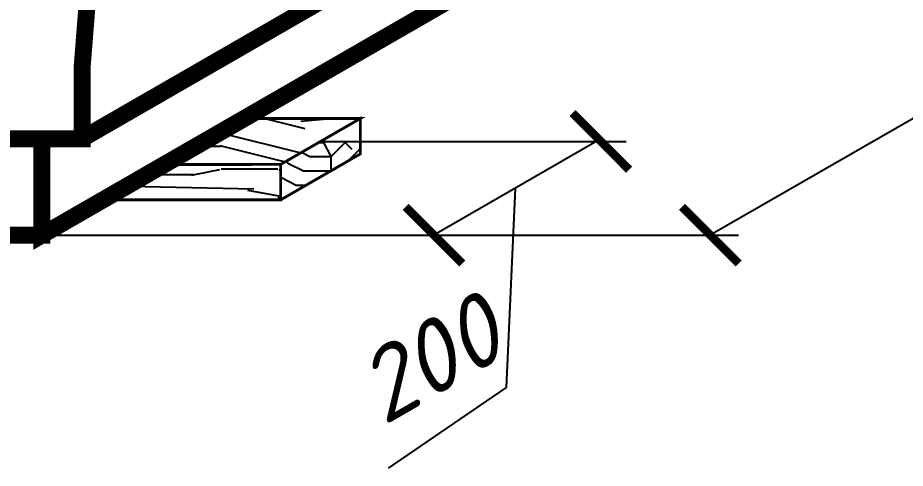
# Model space of a CAD drawing. Header units: millimetres. Extents: x -300689 to 10556, y -104928 to 107291.
# Drawn here: x -20355.06 to -20323.71, y 27680.26 to 27696.15 of the extents above; entities that cross this region are included whole.
import ezdxf

# ---------------------------------------------------------------- set-up
doc = ezdxf.new("R2010")
doc.units = ezdxf.units.MM
doc.layers.add('линии', color=7, linetype='Continuous')
doc.styles.add('стиль2', font='isocpeur.ttf', dxfattribs={"oblique": 15, "height": 2.5})

# ---------------------------------------------------------------- blocks, each defined once
blk = doc.blocks.new('_ARCHTICK')
at = {"color": 0, "linetype": 'ByBlock', "ltscale": 10, "const_width": 0.15}
blk.add_lwpolyline([(-0.5, -0.5), (0.5, 0.5)], dxfattribs=at)

msp = doc.modelspace()

# ---------------------------------------------------------------- hatches: boundary and pattern name
at = {"layer": 'линии', "linetype": 'ByBlock', "ltscale": 0.25}
h = msp.add_hatch(dxfattribs=at)
h.set_pattern_fill('WOOD_01', color=256, scale=10, style=0, pattern_type=2)
h.set_pattern_definition([(0, (7.1, 7.8), (0, 10), [2, -8]), (8.9726, (7.2, 2.4), (60.000000294, 9.999976256), [1.92354, -190.43029]), (5.7105, (7.1, 3), (90.000001738, 9.999855072), [2.00998, -98.48876]), (344.5779, (7.1, 6), (109.9999951945, -29.9998733882), [3.00832, -297.82377]), (353.6599, (7.3, 9.3), (10.00000316, 2.043e-05), [1.81108, -88.74276]), (345.0686, (7.6, 3.6), (39.999999916, -9.999983694), [1.55242, -153.68932]), (348.6901, (4.1, 9.4), (10.00000292, 3.71e-06), [4.07922, -46.91097]), (5.7105, (7.2, 1.5), (90.000001738, 9.999855072), [1.00499, -99.49375]), (0, (7.1, 5.7), (0, 10), [1, -9]), (0, (5.1, 6.9), (0, 10), [3, -7]), (11.3099, (7.1, 8.4), (39.99999772, 9.99997436), [1.0198, -49.97039]), (2.7263, (6.1, 4.7), (200.00000295, 9.999960177), [2.10238, -208.13558]), (352.4054, (6.6, 4.4), (79.99999858, -9.999936836), [1.51327, -149.81417]), (0, (6.1, 0.6), (0, 10), [2, -8]), (358.8309, (5.1, 0.1), (10.0000018324, 7.6802e-06), [4.90102, -485.201]), (0, (5.1, 7.6), (0, 10), [1, -9]), (0, (6.1, 8.4), (0, 10), [1, -9]), (0, (1.6, 9.3), (0, 10), [1.5, -8.5]), (350.5377, (4.3, 9.8), (10.00000077, 3.876e-06), [3.04138, -57.78624]), (0, (1.1, 9.8), (0, 10), [2, -8]), (0, (0, 0.8), (0, 10), [1.1, -8.9]), (0, (5.1, 1.3), (0, 10), [1, -9]), (0, (0, 1.6), (0, 10), [2.1, -7.9]), (5.4403, (5.1, 2.2), (99.9999970115, 9.999947836), [2.1095, -208.84072]), (0, (5.2, 3), (0, 10), [1.9, -8.1]), (0, (0, 3.2), (0, 10), [1.1, -8.9]), (358.8309, (1.2, 4.8), (10.0000018324, 7.6802e-06), [4.90102, -485.201]), (0, (2.1, 5.7), (0, 10), [1, -9]), (0, (1.1, 6), (0, 10), [1, -9]), (0, (5.1, 6), (0, 10), [2, -8]), (0, (3.1, 6.2), (0, 10), [1, -9]), (0, (1.1, 7.4), (0, 10), [2, -8]), (19.6538, (3.8, 3.2), (110.000002521, 39.999945747), [1.48661, -147.17406]), (11.3099, (2.1, 6), (39.99999772, 9.99997436), [1.0198, -49.97039]), (11.3099, (6.1, 5.5), (39.99999772, 9.99997436), [1.0198, -49.97039]), (5.7105, (3.1, 9.3), (90.000001738, 9.999855072), [1.00499, -99.49375]), (349.6952, (0, 10), (59.99999977, -9.999946967), [1.11803, -110.68535]), (348.6901, (1.1, 0.8), (10.00000292, 3.71e-06), [1.0198, -49.97039]), (90, (2.1, 0.6), (-10, 6e-16), [0, -10]), (346.6076, (0, 6.2), (170.00000225, -39.99969533), [2.1587, -213.71154]), (11.3099, (6.1, 7.6), (39.99999772, 9.99997436), [1.0198, -49.97039]), (10.3048, (6.1, 1.3), (49.99999788, 9.999960443), [1.11803, -110.68535]), (348.6901, (3.1, 5.7), (10.00000292, 3.71e-06), [1.0198, -49.97039]), (348.6901, (4.1, 6.2), (10.00000292, 3.71e-06), [1.0198, -49.97039]), (341.5651, (0, 5.2), (9.9999979, 1.168e-05), [1.26491, -30.35786]), (345.9638, (1.1, 8.6), (9.99999606, 1.244e-05), [4.12311, -37.10794]), (343.3008, (3.1, 9.3), (69.999999577, -19.99993732), [3.13209, -101.27095]), (0, (3.1, 9.8), (0, 10), [1.2, -8.8]), (345.9638, (2.1, 1.6), (9.99999606, 1.244e-05), [4.12311, -37.10794]), (345.9638, (1.1, 2.3), (9.99999606, 1.244e-05), [4.12311, -37.10794]), (345.9638, (1.1, 3.2), (9.99999606, 1.244e-05), [4.12311, -37.10794]), (349.6952, (0, 7.6), (59.99999977, -9.999946967), [1.11803, -110.68535]), (345.9638, (3.1, 7.4), (9.99999606, 1.244e-05), [2.06155, -39.1695]), (349.6952, (0, 4.4), (59.99999977, -9.999946967), [1.11803, -110.68535]), (357.6141, (5.2, 3.7), (9.999999459, 1.2264e-05), [2.40208, -237.80615]), (349.6952, (4.1, 5.5), (59.99999977, -9.999946967), [1.11803, -110.68535]), (12.5288, (5.2, 5.3), (40.000004785, 9.999993037), [0.92195, -91.27349]), (349.5626, (0, 3.9), (109.9999968247, -19.9998534352), [3.86394, -382.52955]), (351.8699, (3.8, 3.2), (9.99999461, -2.42e-06), [1.41421, -69.29646]), (4.7636, (1.1, 4.2), (109.999999498, 9.999914496), [2.40832, -118.00762]), (0, (3.5, 4.4), (0, 10), [3.1, -6.9]), (344.7449, (0, 8.9), (39.999997121, -9.999983214), [1.14018, -112.87736]), (350.5377, (2.1, 0.6), (10.00000077, 3.876e-06), [3.04138, -57.78624]), (340.0169, (0, 2.7), (29.999998804, -9.999993244), [1.17047, -115.87652]), (0, (8.1, 8.6), (0, 10), [0.5, -9.5]), (0, (8.1, 4.2), (0, 10), [1, -9]), (11.3099, (8.1, 0.6), (39.99999772, 9.99997436), [1.0198, -49.97039]), (0, (8.2, 1.6), (0, 10), [1.8, -8.2]), (343.3008, (8.1, 6.9), (69.999999577, -19.99993732), [1.04403, -103.35901]), (348.0207, (8.2, 4.8), (189.9999961126, -40.0109770803), [1.84007, -335.50644]), (90, (8.1, 0.6), (-10, 6e-16), [0, -10]), (0, (9.1, 0.8), (0, 10), [0.9, -9.1]), (0, (9.1, 2.7), (0, 10), [0.9, -9.1]), (0, (9.1, 3.2), (0, 10), [0.9, -9.1]), (336.0376, (9.1, 6.6), (70.000000274, -29.999866517), [0.98489, -97.50362]), (348.5163, (9.1, 7.8), (49.9999998387, -10.0015547061), [0.91838, -652.15525]), (341.5651, (9.1, 4.2), (9.9999979, 1.168e-05), [0.94868, -30.67408]), (347.4712, (9.1, 9.1), (50.000003204, -9.99999603), [0.92195, -91.27349])])
h.paths.add_polyline_path([(-20342.9583, 27692.6003), (-20346.9475, 27692.6017), (-20349.7693, 27690.9778), (-20345.7718, 27690.9792)])
h = msp.add_hatch(dxfattribs=at)
h.set_pattern_fill('TRONCO', color=256, scale=5, style=0, pattern_type=2)
h.set_pattern_definition([(0, (-35.2465, 0), (5, 5), [1.5, -3.5]), (0, (-35.2465, 0.25), (5, 5), [1.5, -3.5]), (0, (-34.9965, 0.75), (5, 5), [1, -4]), (0, (-34.7465, 1.25), (5, 5), [0.75, -4.25]), (0, (-34.7465, 1.75), (5, 5), [0.5, -4.5]), (0, (-35.9965, 2.25), (5, 5), [0.25, -1.25, 0.25, -3.25]), (0, (-35.2465, 2.5), (5, 5), [0.25, -2, 0.75, -2]), (0, (-34.2465, 2.75), (5, 5), [0.25, -0.25, 0.25, -4.25]), (0, (-34.4965, 3), (5, 5), [0.25, -4.75]), (0, (-34.7465, 3.5), (5, 5), [0.75, -4.25]), (0, (-34.7465, 4), (5, 5), [1, -4]), (0, (-34.9965, 4.5), (5, 5), [1.25, -1.5, 0.25, -2]), (90, (-36.9965, 1.5), (-5, 5), [0.25, -0.5, 1.25, -3]), (90, (-36.7465, 2), (-5, 5), [0.25, -0.25, 0.75, -3.75]), (90, (-36.4965, 4), (-5, 5), [0.5, -4.5]), (90, (-36.2465, 2), (-5, 5), [1, -1.5, 0.25, -2.25]), (90, (-35.9965, 4.75), (-5, 5), [0.25, -4.75]), (90, (-35.7465, 2.25), (-5, 5), [0.75, -4.25]), (90, (-35.2465, 2.5), (-5, 5), [0.5, -4.5]), (90, (-34.7465, 2.5), (-5, 5), [0.25, -0.75, 0.75, -3.25]), (90, (-34.4965, 2.75), (-5, 5), [0.25, -4.75]), (90, (-34.2465, 1.75), (-5, 5), [0.7, -4.3]), (90, (-33.9965, 0.75), (-5, 5), [0.5, -4.5]), (90, (-33.4965, 2.75), (-5, 5), [0.25, -4.75]), (90, (-32.9965, 2.5), (-5, 5), [0.75, -4.25]), (90, (-32.4965, 2.5), (-5, 5), [0.75, -4.25]), (45, (-33.2465, 0.5), (6e-16, 5), [0.35355, -0.35355, 0.35355, -6.0104178]), (45, (-34.2465, 1.75), (6e-16, 5), [0.7071, -6.3639678]), (45, (-36.2465, 4.25), (6e-16, 5), [0.7071, -6.3639678]), (45, (-35.2465, 3), (6e-16, 5), [0.7071, -6.3639678]), (45, (-34.9965, 2), (6e-16, 5), [0.7071, -6.3639678]), (45, (-33.4965, 1), (6e-16, 5), [0.7071, -6.3639678]), (45, (-33.9965, 1.25), (6e-16, 5), [1.06066, -6.0104078]), (45, (-35.4965, 3.5), (6e-16, 5), [0.35355, -6.7175178]), (45, (-35.7465, 4), (6e-16, 5), [0.35355, -6.7175178]), (45, (-33.7465, 4), (6e-16, 5), [0.35355, -6.7175178]), (45, (-35.7465, 1.5), (6e-16, 5), [0.35355, -6.7175178]), (45, (-32.9965, 3.25), (6e-16, 5), [0.35355, -6.7175178]), (45, (-34.7465, 2.75), (6e-16, 5), [0.35355, -6.7175178]), (45, (-34.2465, 3.25), (6e-16, 5), [0.35355, -6.7175178]), (135, (-34.4965, 2.25), (-5, 6e-16), [0.35355, -0.35355, 1.06066, -5.3033078]), (135, (-33.7465, 2.25), (-5, 6e-16), [0.35355, -6.7175178]), (135, (-33.7465, 0.5), (-5, 6e-16), [0.35355, -6.7175178]), (135, (-34.7465, 1.75), (-5, 6e-16), [0.35355, -6.7175178]), (135, (-33.9965, 2.75), (-5, 6e-16), [0.35355, -6.7175178]), (135, (-35.2465, 1.5), (-5, 6e-16), [0.35355, -6.7175178]), (135, (-33.2465, 1.5), (-5, 6e-16), [0.35355, -6.7175178]), (135, (-36.7465, 0), (-5, 6e-16), [0.35355, -6.7175178]), (135, (-36.4965, 0.25), (-5, 6e-16), [0.7071, -6.3639678]), (135, (-36.2465, 0.5), (-5, 6e-16), [0.7071, -6.3639678]), (135, (-35.7465, 0.5), (-5, 6e-16), [0.7071, -6.3639678]), (135, (-35.4965, 1), (-5, 6e-16), [0.7071, -6.3639678]), (135, (-33.4965, 3), (-5, 6e-16), [0.7071, -6.3639678]), (135, (-32.4965, 0.5), (-5, 6e-16), [0.7071, -6.3639678]), (135, (-32.2465, 4.5), (-5, 6e-16), [0.7071, -6.3639678]), (135, (-32.2465, 4), (-5, 6e-16), [0.7071, -6.3639678]), (135, (-32.7465, 3.75), (-5, 6e-16), [0.7071, -6.3639678]), (135, (-36.2465, 3.75), (-5, 6e-16), [1.06066, -6.0104078]), (135, (-32.9965, 3.25), (-5, 6e-16), [1.06066, -6.0104078]), (26.565051, (-35.7465, 4.75), (5, 2e-09), [0.559, -10.6213399]), (26.565051, (-35.7465, 2.25), (5, 2e-09), [0.559, -10.6213399]), (26.565051, (-35.2465, 3.75), (5, 2e-09), [0.559, -10.6213399]), (26.565051, (-33.7465, 0.25), (5, 2e-09), [0.559, -10.6213399]), (26.565051, (-33.9965, 0.75), (5, 2e-09), [0.559, -10.6213399]), (26.565051, (-35.4965, 1.75), (5, 2e-09), [0.559, -10.6213399]), (26.565051, (-35.4965, 4.25), (5, 2e-09), [0.559, -10.6213399]), (26.565051, (-33.9965, 2.75), (5, 2e-09), [1.118, -10.0623399]), (63.434949, (-33.9965, 3.5), (3e-10, 5), [0.559, -10.6213399]), (63.434949, (-33.2465, 2), (3e-10, 5), [0.559, -10.6213399]), (63.434949, (-35.7465, 3), (3e-10, 5), [0.559, -10.6213399]), (63.434949, (-36.7465, 3.25), (3e-10, 5), [0.559, -10.6213399]), (63.434949, (-33.7465, 2.25), (3e-10, 5), [0.559, -10.6213399]), (63.434949, (-34.2465, 2.25), (3e-10, 5), [0.559, -10.6213399]), (63.434949, (-36.2465, 3), (3e-10, 5), [1.118, -10.0623399]), (63.434949, (-32.4965, 1.25), (3e-10, 5), [1.118, -10.0623399]), (63.434949, (-32.9965, 1.5), (3e-10, 5), [1.118, -10.0623399]), (116.565051, (-36.9965, 0.75), (-2e-09, 5), [0.559, -10.6213399]), (116.565051, (-36.9965, 3.5), (-2e-09, 5), [0.559, -10.6213399]), (116.565051, (-35.9965, 0), (-2e-09, 5), [0.559, -10.6213399]), (116.565051, (-36.4965, 4.5), (-2e-09, 5), [0.559, -10.6213399]), (116.565051, (-35.9965, 1.5), (-2e-09, 5), [0.559, -10.6213399]), (116.565051, (-34.9965, 2), (-2e-09, 5), [0.559, -10.6213399]), (116.565051, (-34.4965, 3), (-2e-09, 5), [0.559, -10.6213399]), (116.565051, (-36.7465, 1), (1.6e-06, 5.0000008), [0.559, -10.6213399]), (116.565051, (-35.4965, 1.75), (-2e-09, 5), [0.559, -10.6213399]), (116.565051, (-33.9965, 1.25), (-2e-09, 5), [0.559, -10.6213399]), (116.565051, (-33.4965, 1.75), (-2e-09, 5), [0.559, -10.6213399]), (116.565051, (-32.4965, 3.25), (-2e-09, 5), [0.559, -10.6213399]), (116.565051, (-36.2465, 4.75), (-2e-09, 5), [0.559, -10.6213399]), (116.565051, (-36.9965, 4.5), (-2e-09, 5), [1.118, -10.0623399]), (116.565051, (-36.2465, 1), (-2e-09, 5), [1.118, -10.0623399]), (153.434949, (-36.9965, 0.25), (-5, 3e-10), [0.559, -10.6213399]), (153.434949, (-32.7465, 0), (-5, 3e-10), [0.559, -10.6213399]), (153.434949, (-32.9965, 2.5), (-5, 3e-10), [0.559, -10.6213399]), (153.434949, (-34.9965, 0.75), (-5, 3e-10), [0.559, -10.6213399]), (153.434949, (-35.2465, 0.25), (-5, 3e-10), [0.559, -10.6213399]), (153.434949, (-34.7465, 1.25), (-5, 3e-10), [0.559, -10.6213399]), (153.434949, (-33.2465, 4.25), (-5, 3e-10), [0.559, -10.6213399]), (153.434949, (-32.7465, 4.5), (-5, 3e-10), [1.118, -10.0623399])])
h.paths.add_polyline_path([(-20342.9558, 27691.3517), (-20342.9558, 27691.7898), (-20344.3638, 27691.7898), (-20345.7718, 27690.9792), (-20345.7718, 27689.7292)])
h = msp.add_hatch(dxfattribs=at)
h.set_pattern_fill('WOOD_01', color=256, scale=10, style=0, pattern_type=2)
h.set_pattern_definition([(0, (-29.897, 7.8), (0, 10), [2, -8]), (8.9726, (-29.7965, 2.4), (60.000000294, 9.999976256), [1.92354, -190.43029]), (5.7105, (-29.8965, 3), (90.000001738, 9.999855072), [2.00998, -98.48876]), (344.5779, (-29.8965, 6), (109.9999951945, -29.9998733882), [3.00832, -297.82377]), (353.6599, (-29.6965, 9.3), (10.00000316, 2.043e-05), [1.81108, -88.74276]), (345.0686, (-29.3965, 3.6), (39.999999916, -9.999983694), [1.55242, -153.68932]), (348.6901, (-32.8965, 9.4), (10.00000292, 3.71e-06), [4.07922, -46.91097]), (5.7105, (-29.7965, 1.5), (90.000001738, 9.999855072), [1.00499, -99.49375]), (0, (-29.897, 5.7), (0, 10), [1, -9]), (0, (-31.897, 6.9), (0, 10), [3, -7]), (11.3099, (-29.8965, 8.4), (39.99999772, 9.99997436), [1.0198, -49.97039]), (2.7263, (-30.8965, 4.7), (200.00000295, 9.999960177), [2.10238, -208.13558]), (352.4054, (-30.3965, 4.4), (79.99999858, -9.999936836), [1.51327, -149.81417]), (0, (-30.897, 0.6), (0, 10), [2, -8]), (358.8309, (-31.8965, 0.1), (10.0000018324, 7.6802e-06), [4.90102, -485.201]), (0, (-31.897, 7.6), (0, 10), [1, -9]), (0, (-30.897, 8.4), (0, 10), [1, -9]), (0, (-35.397, 9.3), (0, 10), [1.5, -8.5]), (350.5377, (-32.6965, 9.8), (10.00000077, 3.876e-06), [3.04138, -57.78624]), (0, (-35.897, 9.8), (0, 10), [2, -8]), (0, (-36.997, 0.8), (0, 10), [1.1, -8.9]), (0, (-31.897, 1.3), (0, 10), [1, -9]), (0, (-36.997, 1.6), (0, 10), [2.1, -7.9]), (5.4403, (-31.8965, 2.2), (99.9999970115, 9.999947836), [2.1095, -208.84072]), (0, (-31.797, 3), (0, 10), [1.9, -8.1]), (0, (-36.997, 3.2), (0, 10), [1.1, -8.9]), (358.8309, (-35.7965, 4.8), (10.0000018324, 7.6802e-06), [4.90102, -485.201]), (0, (-34.897, 5.7), (0, 10), [1, -9]), (0, (-35.897, 6), (0, 10), [1, -9]), (0, (-31.897, 6), (0, 10), [2, -8]), (0, (-33.897, 6.2), (0, 10), [1, -9]), (0, (-35.897, 7.4), (0, 10), [2, -8]), (19.6538, (-33.1965, 3.2), (110.000002521, 39.999945747), [1.48661, -147.17406]), (11.3099, (-34.8965, 6), (39.99999772, 9.99997436), [1.0198, -49.97039]), (11.3099, (-30.8965, 5.5), (39.99999772, 9.99997436), [1.0198, -49.97039]), (5.7105, (-33.8965, 9.3), (90.000001738, 9.999855072), [1.00499, -99.49375]), (349.6952, (-36.9965, 10), (59.99999977, -9.999946967), [1.11803, -110.68535]), (348.6901, (-35.8965, 0.8), (10.00000292, 3.71e-06), [1.0198, -49.97039]), (90, (-34.897, 0.6), (-10, 6e-16), [0, -10]), (346.6076, (-36.9965, 6.2), (170.00000225, -39.99969533), [2.1587, -213.71154]), (11.3099, (-30.8965, 7.6), (39.99999772, 9.99997436), [1.0198, -49.97039]), (10.3048, (-30.8965, 1.3), (49.99999788, 9.999960443), [1.11803, -110.68535]), (348.6901, (-33.8965, 5.7), (10.00000292, 3.71e-06), [1.0198, -49.97039]), (348.6901, (-32.8965, 6.2), (10.00000292, 3.71e-06), [1.0198, -49.97039]), (341.5651, (-36.9965, 5.2), (9.9999979, 1.168e-05), [1.26491, -30.35786]), (345.9638, (-35.8965, 8.6), (9.99999606, 1.244e-05), [4.12311, -37.10794]), (343.3008, (-33.8965, 9.3), (69.999999577, -19.99993732), [3.13209, -101.27095]), (0, (-33.897, 9.8), (0, 10), [1.2, -8.8]), (345.9638, (-34.8965, 1.6), (9.99999606, 1.244e-05), [4.12311, -37.10794]), (345.9638, (-35.8965, 2.3), (9.99999606, 1.244e-05), [4.12311, -37.10794]), (345.9638, (-35.8965, 3.2), (9.99999606, 1.244e-05), [4.12311, -37.10794]), (349.6952, (-36.9965, 7.6), (59.99999977, -9.999946967), [1.11803, -110.68535]), (345.9638, (-33.8965, 7.4), (9.99999606, 1.244e-05), [2.06155, -39.1695]), (349.6952, (-36.9965, 4.4), (59.99999977, -9.999946967), [1.11803, -110.68535]), (357.6141, (-31.7965, 3.7), (9.999999459, 1.2264e-05), [2.40208, -237.80615]), (349.6952, (-32.8965, 5.5), (59.99999977, -9.999946967), [1.11803, -110.68535]), (12.5288, (-31.7965, 5.3), (40.000004785, 9.999993037), [0.92195, -91.27349]), (349.5626, (-36.9965, 3.9), (109.9999968247, -19.9998534352), [3.86394, -382.52955]), (351.8699, (-33.1965, 3.2), (9.99999461, -2.42e-06), [1.41421, -69.29646]), (4.7636, (-35.8965, 4.2), (109.999999498, 9.999914496), [2.40832, -118.00762]), (0, (-33.497, 4.4), (0, 10), [3.1, -6.9]), (344.7449, (-36.9965, 8.9), (39.999997121, -9.999983214), [1.14018, -112.87736]), (350.5377, (-34.8965, 0.6), (10.00000077, 3.876e-06), [3.04138, -57.78624]), (340.0169, (-36.9965, 2.7), (29.999998804, -9.999993244), [1.17047, -115.87652]), (0, (-28.897, 8.6), (0, 10), [0.5, -9.5]), (0, (-28.897, 4.2), (0, 10), [1, -9]), (11.3099, (-28.8965, 0.6), (39.99999772, 9.99997436), [1.0198, -49.97039]), (0, (-28.797, 1.6), (0, 10), [1.8, -8.2]), (343.3008, (-28.8965, 6.9), (69.999999577, -19.99993732), [1.04403, -103.35901]), (348.0207, (-28.7965, 4.8), (189.9999961126, -40.0109770803), [1.84007, -335.50644]), (90, (-28.897, 0.6), (-10, 6e-16), [0, -10]), (0, (-27.897, 0.8), (0, 10), [0.9, -9.1]), (0, (-27.897, 2.7), (0, 10), [0.9, -9.1]), (0, (-27.897, 3.2), (0, 10), [0.9, -9.1]), (336.0376, (-27.8965, 6.6), (70.000000274, -29.999866517), [0.98489, -97.50362]), (348.5163, (-27.8965, 7.8), (49.9999998387, -10.0015547061), [0.91838, -652.15525]), (341.5651, (-27.8965, 4.2), (9.9999979, 1.168e-05), [0.94868, -30.67408]), (347.4712, (-27.8965, 9.1), (50.000003204, -9.99999603), [0.92195, -91.27349])])
h.paths.add_polyline_path([(-20345.7718, 27690.9792), (-20349.7693, 27690.9778), (-20351.944, 27689.7292), (-20345.7718, 27689.7292)])

# ---------------------------------------------------------------- linework, layer by layer
for p, q in [((-20288.5659, 27712.6718), (-20330.5977, 27688.4831)), ((-20344.3638, 27691.7898), (-20333.5713, 27691.7898)), ((-20334.518, 27691.8434), (-20340.3569, 27688.4831)), ((-20337.484, 27690.1364), (-20337.802, 27683.1046)), ((-20354.2113, 27688.4831), (-20329.5977, 27688.4831)), ((-20350.1495, 27688.4831), (-20339.3569, 27688.4831)), ((-20337.802, 27683.1046), (-20341.9774, 27680.2621))]:
    msp.add_line(p, q, dxfattribs=at)
for points, const_width in [([(-20403.5125, 27700.4687), (-20410.8165, 27700.4687), (-20410.3398, 27694.4304), (-20410.3398, 27691.8879), (-20352.7812, 27691.8879), (-20352.7812, 27694.4304), (-20352.3045, 27700.4687), (-20352.7812, 27694.4304), (-20352.7812, 27691.8879), (-20354.2113, 27691.8879), (-20354.2113, 27688.4831), (-20409.0995, 27688.4831), (-20409.0995, 27691.8879), (-20409.0995, 27688.4831), (-20354.2113, 27688.4831), (-20354.2113, 27691.8879), (-20352.7812, 27691.8879), (-20310.7494, 27716.0766), (-20310.7494, 27718.619), (-20310.2727, 27724.6573), (-20312.6321, 27723.2995)], 0.6), ([(-20347.8676, 27703.022), (-20352.3045, 27700.4687), (-20352.7812, 27694.4304), (-20352.7812, 27691.8879), (-20354.2113, 27691.8879), (-20354.2113, 27688.4831), (-20312.1795, 27712.6718), (-20312.1795, 27715.2535), (-20310.7494, 27716.0766), (-20310.7494, 27718.619), (-20310.2727, 27724.6573), (-20314.3516, 27724.6573)], 0.6), ([(-20349.7693, 27690.9778), (-20345.7718, 27690.9792), (-20345.7718, 27689.7292), (-20351.944, 27689.7292), (-20345.7718, 27689.7292), (-20342.9558, 27691.3517), (-20342.9558, 27692.6017), (-20345.7718, 27690.9792), (-20345.7718, 27689.7292), (-20345.7718, 27690.9792), (-20342.9558, 27692.6003), (-20346.9475, 27692.6017), (-20342.9583, 27692.6003)], 0.0975)]:
    msp.add_lwpolyline(points, dxfattribs=dict(at, const_width=const_width))

# ---------------------------------------------------------------- block references
at = {"layer": 'линии', "linetype": 'ByBlock', "ltscale": 0.25, "xscale": 2, "yscale": 2, "zscale": 2, "rotation": 270}
for p in [(-20334.4644, 27691.7898), (-20340.3569, 27688.4831), (-20330.5977, 27688.4831)]:
    msp.add_blockref('_ARCHTICK', p, dxfattribs=at)

# ---------------------------------------------------------------- texts
at = {"layer": 'линии', "linetype": 'ByBlock', "ltscale": 0.25, "insert": (-20340.5438, 27684.1038), "char_height": 2.5, "attachment_point": 5, "rotation": 29.91975, "style": 'стиль2'}
msp.add_mtext('\\A1;200', dxfattribs=at)

doc.saveas('drawing.dxf')
